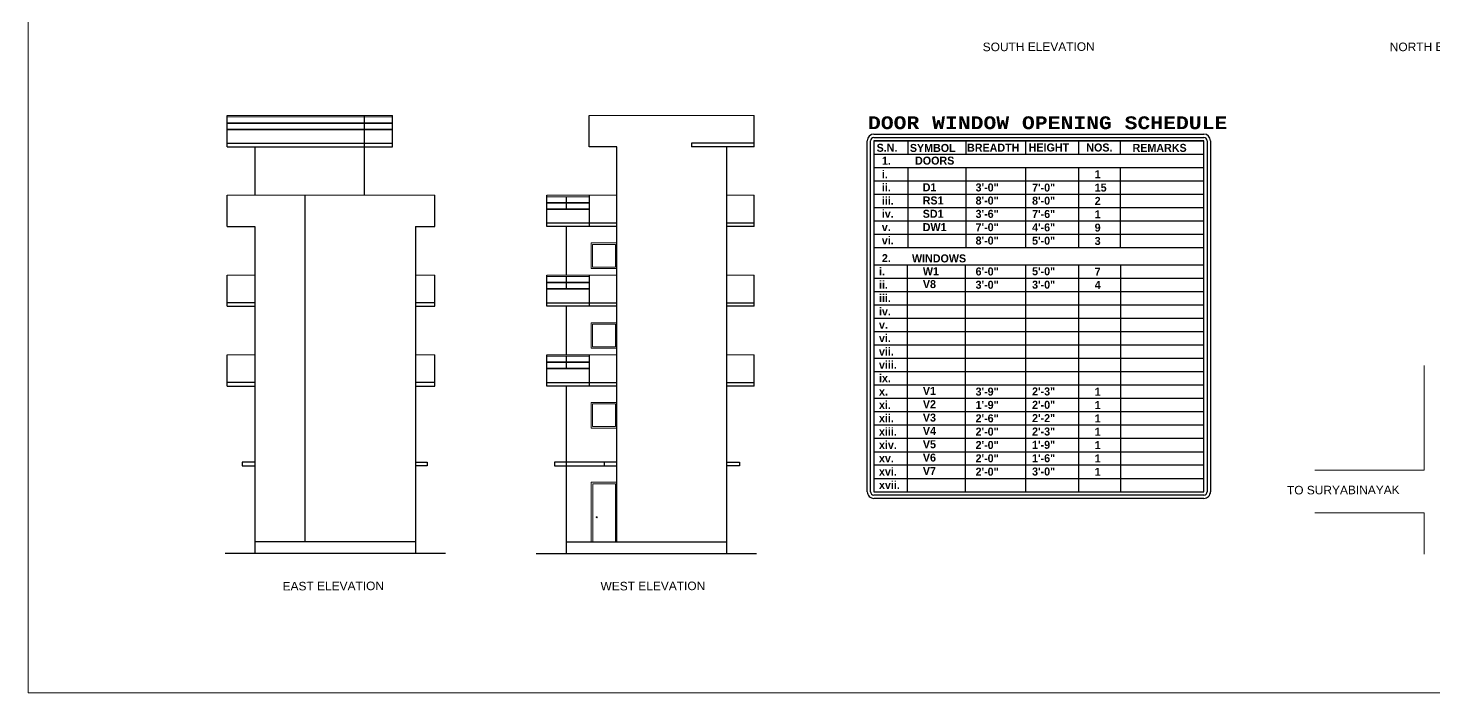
# Model space of a CAD drawing. Header units: inches. Extents: x 149946 to 166271, y -29520 to -26192.
# Drawn here: x 163186 to 165162, y -28348 to -27414 of the extents above; entities that cross this region are included whole.
import ezdxf

# ---------------------------------------------------------------- set-up
doc = ezdxf.new("R2010")
doc.units = ezdxf.units.IN
doc.header["$LTSCALE"] = 5
doc.header["$MEASUREMENT"] = 0
for name, color, linetype, lineweight in [('A-WALL', 7, 'Continuous', 9), ('boundary', 7, 'Continuous', 25), ('DOOR', 62, 'Continuous', 0), ('ele1', 21, 'Continuous', 20), ('Railing', 43, 'Continuous', 18), ('win', 5, 'Continuous', 18)]:
    doc.layers.add(name, color=color, linetype=linetype, lineweight=lineweight)
for name, color, linetype in [('column', 4, 'Continuous'), ('TEXT', 6, 'Continuous'), ('WALL', 7, 'Continuous')]:
    doc.layers.add(name, color=color, linetype=linetype)
doc.styles.add('ARIAL', font='cityb___.ttf')
doc.styles.add('COURIER', font='courbd.ttf')
doc.styles.add('DIMTEXT', font='arial.ttf', dxfattribs={"height": 8})

msp = doc.modelspace()

# ---------------------------------------------------------------- linework, layer by layer
for p, q in [((164370.3, -28065.2, -72.7), (164370.3, -27572.2, -72.7)), ((164375, -27567.5, -72.7), (164838.7, -27567.5, -72.7)), ((164838.7, -27572.2, -72.7), (164375, -27572.2, -72.7)), ((164375, -27572.2, -72.7), (164375, -28065.2, -72.7)), ((164375, -27572.2, -72.7), (164838.7, -27572.2, -72.7)), ((164375, -27572.2, -72.7), (164375, -28065.2, -72.7)), ((164422.7, -27572.2, -72.7), (164422.7, -27591.1, -72.7)), ((164504.3, -27572.2, -72.7), (164504.3, -27590.9, -72.7)), ((164587.9, -27572.2, -72.7), (164587.9, -27590.9, -72.7)), ((164663, -27590.9, -72.7), (164663, -27572.2, -72.7)), ((164721.5, -27590.9, -72.7), (164721.5, -27572.2, -72.7)), ((164838.7, -28065.2, -72.7), (164838.7, -27572.2, -72.7)), ((164838.7, -27668.7, -72.7), (164838.7, -27572.2, -72.7)), ((164843.4, -27572.2, -72.7), (164843.4, -28065.2, -72.7)), ((164375, -27590.9, -72.7), (164838.7, -27590.9, -72.7)), ((164375, -27609.7, -72.7), (164838.7, -27609.7, -72.7)), ((164587.9, -27609.7, -72.7), (164587.9, -27722.2, -72.7)), ((164663, -27722.2, -72.7), (164663, -27609.7, -72.7)), ((164721.5, -27722.2, -72.7), (164721.5, -27609.7, -72.7)), ((164375, -27628.4, -72.7), (164838.7, -27628.4, -72.7)), ((164375, -27647.2, -72.7), (164838.7, -27647.2, -72.7)), ((164375, -27665.9, -72.7), (164838.7, -27665.9, -72.7)), ((164375, -27684.7, -72.7), (164838.7, -27684.7, -72.7)), ((164375, -27703.4, -72.7), (164838.7, -27703.4, -72.7)), ((164375, -27722.2, -72.7), (164838.7, -27722.2, -72.7)), ((164375, -27746.4, -72.7), (164838.7, -27746.4, -72.7)), ((164375, -27746.5, -72.7), (164838.7, -27746.5, -72.7)), ((164422.1, -28065.2, -72.7), (164422.1, -27746.5, -72.7)), ((164503.5, -28065.2, -72.7), (164503.5, -27746.5, -72.7)), ((164588.3, -28065.2, -72.7), (164588.3, -27746.5, -72.7)), ((164663, -28065.2, -72.7), (164663, -27746.5, -72.7)), ((164721.9, -28065.2, -72.7), (164721.9, -27746.4, -72.7)), ((164375, -27765.2, -72.7), (164838.7, -27765.2, -72.7)), ((164375, -27765.2, -72.7), (164838.7, -27765.2, -72.7)), ((164375, -27765.2, -72.7), (164838.7, -27765.2, -72.7)), ((164375, -27784, -72.7), (164838.7, -27784, -72.7)), ((164375, -27802.7, -72.7), (164838.7, -27802.7, -72.7)), ((164375, -27821.5, -72.7), (164838.7, -27821.5, -72.7)), ((164375, -27840.2, -72.7), (164838.7, -27840.2, -72.7)), ((164375, -27859, -72.7), (164838.7, -27859, -72.7)), ((164375, -27877.7, -72.7), (164838.7, -27877.7, -72.7)), ((164375, -27896.5, -72.7), (164838.7, -27896.5, -72.7)), ((164375, -27915.2, -72.7), (164838.7, -27915.2, -72.7)), ((164375, -27934, -72.7), (164838.7, -27934, -72.7)), ((164375, -27952.7, -72.7), (164838.7, -27952.7, -72.7)), ((164375, -27971.5, -72.7), (164838.7, -27971.5, -72.7)), ((164375, -27990.2, -72.7), (164838.7, -27990.2, -72.7)), ((164375, -28009, -72.7), (164838.7, -28009, -72.7)), ((164375, -28027.7, -72.7), (164838.7, -28027.7, -72.7)), ((164375, -28046.5, -72.7), (164838.7, -28046.5, -72.7)), ((164375, -28065.2, -72.7), (164838.7, -28065.2, -72.7)), ((164375, -28065.2, -72.7), (164838.7, -28065.2, -72.7)), ((164375, -28065.2, -72.7), (164838.7, -28065.2, -72.7)), ((164375, -28065.2, -72.7), (164838.7, -28065.2, -72.7)), ((164838.7, -28069.9, -72.7), (164375, -28069.9, -72.7))]:
    msp.add_line(p, q)
for centre, start, end in [((164375, -27572.2, -72.7), 90, 180), ((164838.7, -27572.2, -72.7), 0, 90), ((164375, -28065.2, -72.7), 180, 270), ((164838.7, -28065.2, -72.7), 270, 0)]:
    msp.add_arc(centre, 4.69, start, end)
at = {"layer": 'A-WALL', "ltscale": 5}
for p, q in [((165148.2, -28034.9, -72.7), (165148.2, -27887.9, -72.7)), ((165148.2, -28034.9, -72.7), (164994.9, -28034.9, -72.7)), ((164994.9, -28094.9, -72.7), (165148.2, -28094.9, -72.7)), ((165148.2, -28153.1, -72.7), (165148.2, -28094.9, -72.7))]:
    msp.add_line(p, q, dxfattribs=at)
msp.add_circle((163985.3, -28101.1, -72.7), 0.766, dxfattribs=at)
at = {"layer": 'boundary'}
for p, q in [((164375, -27562.8, -72.7), (164838.7, -27562.8, -72.7)), ((164365.6, -28065.2, -72.7), (164365.6, -27572.2, -72.7)), ((164848.1, -27572.2, -72.7), (164848.1, -28065.2, -72.7)), ((164838.7, -28074.6, -72.7), (164375, -28074.6, -72.7))]:
    msp.add_line(p, q, dxfattribs=at)
for centre, start, end in [((164375, -27572.2, -72.7), 90, 180), ((164838.7, -27572.2, -72.7), 0, 90), ((164375, -28065.2, -72.7), 179.9982, 270), ((164838.7, -28065.2, -72.7), 270, 0.0018)]:
    msp.add_arc(centre, 9.37, start, end, dxfattribs=at)
at = {"layer": 'DOOR', "lineweight": 13}
for p, q in [((163977.6, -28128.9, -72.7), (163977.6, -28051.8, -72.7)), ((163977.6, -28051.8, -72.7), (163977.6, -28135.8, -72.7)), ((163977.6, -28051.8, -72.7), (164013.6, -28051.8, -72.7)), ((163980.1, -28054.3, -72.7), (163980.1, -28135.8, -72.7)), ((163980.1, -28054.3, -72.7), (164011.6, -28054.3, -72.7)), ((164011.6, -28135.8, -72.7), (164011.6, -28054.3, -72.7)), ((164013.6, -28135.8, -72.7), (164013.6, -28051.8, -72.7))]:
    msp.add_line(p, q, dxfattribs=at)
at = {"layer": 'ele1', "elevation": -72.7}
msp.add_lwpolyline([(163186.2, -26192.5), (166271.1, -26192.5), (166271.1, -28347.8), (163186.2, -28347.8)], close=True, dxfattribs=at)
msp.add_lwpolyline([(163186.2, -26192.5), (166271.1, -26192.5), (166271.1, -28347.8), (163186.2, -28347.8)], close=True, dxfattribs=at)
at = {"layer": 'Railing', "color": 30}
for p, q in [((163465.9, -27536.8, -72.7), (163574.9, -27536.8, -72.7)), ((163465.9, -27538.8, -72.7), (163574.9, -27538.8, -72.7)), ((163574.9, -27536.8, -72.7), (163698.2, -27536.8, -72.7)), ((163574.9, -27538.8, -72.7), (163698.2, -27538.8, -72.7)), ((164097.9, -27536.8, -72.7), (163974.6, -27536.8, -72.7)), ((164206.9, -27536.8, -72.7), (164097.9, -27536.8, -72.7)), ((163465.9, -27546.8, -72.7), (163698.2, -27546.8, -72.7)), ((163465.9, -27547.8, -72.7), (163698.2, -27547.8, -72.7)), ((163465.9, -27555.8, -72.7), (163698.2, -27555.8, -72.7)), ((163465.9, -27556.8, -72.7), (163698.2, -27556.8, -72.7)), ((163465.9, -27648.8, -72.7), (163659.2, -27648.8, -72.7)), ((163659.2, -27648.8, -72.7), (163757.6, -27648.8, -72.7)), ((164013.6, -27648.8, -72.7), (163915.2, -27648.8, -72.7)), ((163975.1, -27650.8, -72.7), (163915.2, -27650.8, -72.7)), ((163975.1, -27658.8, -72.7), (163915.2, -27658.8, -72.7)), ((163975.1, -27659.8, -72.7), (163915.2, -27659.8, -72.7)), ((164206.9, -27648.8, -72.7), (164167.9, -27648.8, -72.7)), ((163975.1, -27667.8, -72.7), (163915.2, -27667.8, -72.7)), ((163975.1, -27668.8, -72.7), (163915.2, -27668.8, -72.7)), ((163465.9, -27760.8, -72.7), (163504.9, -27760.8, -72.7)), ((163730.6, -27760.8, -72.7), (163757.6, -27760.8, -72.7)), ((164013.6, -27760.8, -72.7), (163915.2, -27760.8, -72.7)), ((164206.9, -27760.8, -72.7), (164167.9, -27760.8, -72.7)), ((163975.1, -27762.8, -72.7), (163915.2, -27762.8, -72.7)), ((163975.1, -27770.8, -72.7), (163915.2, -27770.8, -72.7)), ((163975.1, -27771.8, -72.7), (163915.2, -27771.8, -72.7)), ((163975.1, -27779.8, -72.7), (163915.2, -27779.8, -72.7)), ((163975.1, -27780.8, -72.7), (163915.2, -27780.8, -72.7)), ((163465.9, -27872.8, -72.7), (163504.9, -27872.8, -72.7)), ((163730.6, -27872.8, -72.7), (163757.6, -27872.8, -72.7)), ((164013.6, -27872.8, -72.7), (163915.2, -27872.8, -72.7)), ((163975.1, -27874.8, -72.7), (163915.2, -27874.8, -72.7)), ((164206.9, -27872.8, -72.7), (164167.9, -27872.8, -72.7)), ((163975.1, -27882.8, -72.7), (163915.2, -27882.8, -72.7)), ((163975.1, -27883.8, -72.7), (163915.2, -27883.8, -72.7)), ((163975.1, -27891.8, -72.7), (163915.2, -27891.8, -72.7)), ((163975.1, -27892.8, -72.7), (163915.2, -27892.8, -72.7))]:
    msp.add_line(p, q, dxfattribs=at)
at = {"layer": 'TEXT'}
for p, q in [((164422.7, -27609.7, -72.7), (164422.7, -27722.2, -72.7)), ((164504.3, -27609.7, -72.7), (164504.3, -27722.2, -72.7)), ((164375, -27647.2, -72.7), (164416.7, -27647.2, -72.7))]:
    msp.add_line(p, q, dxfattribs=at)
at = {"layer": 'WALL', "color": 2, "linetype": 'ByBlock', "ltscale": 5}
for p, q in [((163465.9, -27575.8, -72.7), (163465.9, -27536.8, -72.7)), ((163659.2, -27580.8, -72.7), (163659.2, -27536.8, -72.7)), ((163698.2, -27580.8, -72.7), (163698.2, -27536.8, -72.7)), ((163974.6, -27580.8, -72.7), (163974.6, -27536.8, -72.7)), ((164206.9, -27575.8, -72.7), (164206.9, -27536.8, -72.7)), ((163465.9, -27575.8, -72.7), (163504.9, -27575.8, -72.7)), ((163465.9, -27580.8, -72.7), (163465.9, -27575.8, -72.7)), ((163465.9, -27580.8, -72.7), (163504.9, -27580.8, -72.7)), ((163504.9, -27575.8, -72.7), (163698.2, -27575.8, -72.7)), ((163504.9, -27580.8, -72.7), (163504.9, -27648.8, -72.7)), ((163504.9, -27580.8, -72.7), (163698.2, -27580.8, -72.7)), ((163659.2, -27648.8, -72.7), (163659.2, -27580.8, -72.7)), ((164013.6, -27580.8, -72.7), (163974.6, -27580.8, -72.7)), ((164013.6, -27648.8, -72.7), (164013.6, -27580.8, -72.7)), ((164206.9, -27575.8, -72.7), (164118.4, -27575.8, -72.7)), ((164118.4, -27575.8, -72.7), (164118.4, -27580.8, -72.7)), ((164206.9, -27580.8, -72.7), (164118.4, -27580.8, -72.7)), ((164167.9, -27580.8, -72.7), (164167.9, -27648.8, -72.7)), ((164206.9, -27580.8, -72.7), (164206.9, -27575.8, -72.7)), ((163465.9, -27687.8, -72.7), (163465.9, -27648.8, -72.7)), ((163574.9, -27648.8, -72.7), (163574.9, -28135.8, -72.7)), ((163757.6, -27687.8, -72.7), (163757.6, -27648.8, -72.7)), ((163915.2, -27687.8, -72.7), (163915.2, -27648.8, -72.7)), ((163942.3, -27650.8, -72.7), (163942.3, -27658.8, -72.7)), ((163942.3, -27650.8, -72.7), (163942.3, -27658.8, -72.7)), ((163942.3, -27659.8, -72.7), (163942.3, -27667.8, -72.7)), ((163942.3, -27659.8, -72.7), (163942.3, -27667.8, -72.7)), ((163975.1, -27692.8, -72.7), (163975.1, -27648.8, -72.7)), ((164013.6, -28135.8, -72.7), (164013.6, -27648.8, -72.7)), ((164167.9, -27648.8, -72.7), (164167.9, -28151.8, -72.7)), ((164206.9, -27687.8, -72.7), (164206.9, -27648.8, -72.7)), ((163465.9, -27692.8, -72.7), (163465.9, -27687.8, -72.7)), ((163465.9, -27692.8, -72.7), (163504.9, -27692.8, -72.7)), ((163504.9, -27692.8, -72.7), (163504.9, -28151.8, -72.7)), ((163730.6, -27692.8, -72.7), (163730.6, -28151.8, -72.7)), ((163730.6, -27692.8, -72.7), (163757.6, -27692.8, -72.7)), ((163757.6, -27692.8, -72.7), (163757.6, -27687.8, -72.7)), ((164013.6, -27687.8, -72.7), (163915.2, -27687.8, -72.7)), ((163915.2, -27692.8, -72.7), (163915.2, -27687.8, -72.7)), ((164013.6, -27692.8, -72.7), (163915.2, -27692.8, -72.7)), ((163942.3, -27692.8, -72.7), (163942.3, -27760.8, -72.7)), ((164206.9, -27687.8, -72.7), (164167.9, -27687.8, -72.7)), ((164206.9, -27692.8, -72.7), (164167.9, -27692.8, -72.7)), ((164206.9, -27692.8, -72.7), (164206.9, -27687.8, -72.7)), ((163465.9, -27799.8, -72.7), (163465.9, -27760.8, -72.7)), ((163757.6, -27799.8, -72.7), (163757.6, -27760.8, -72.7)), ((163915.2, -27799.8, -72.7), (163915.2, -27760.8, -72.7)), ((163975.1, -27804.8, -72.7), (163975.1, -27760.8, -72.7)), ((164206.9, -27799.8, -72.7), (164206.9, -27760.8, -72.7)), ((163942.3, -27762.8, -72.7), (163942.3, -27770.8, -72.7)), ((163942.3, -27762.8, -72.7), (163942.3, -27770.8, -72.7)), ((163942.3, -27771.8, -72.7), (163942.3, -27779.8, -72.7)), ((163942.3, -27771.8, -72.7), (163942.3, -27779.8, -72.7)), ((163504.9, -27799.8, -72.7), (163465.9, -27799.8, -72.7)), ((163465.9, -27804.8, -72.7), (163465.9, -27799.8, -72.7)), ((163757.6, -27799.8, -72.7), (163730.6, -27799.8, -72.7)), ((163757.6, -27804.8, -72.7), (163757.6, -27799.8, -72.7)), ((163915.2, -27799.8, -72.7), (164013.6, -27799.8, -72.7)), ((163915.2, -27804.8, -72.7), (163915.2, -27799.8, -72.7)), ((164167.9, -27799.8, -72.7), (164206.9, -27799.8, -72.7)), ((164206.9, -27804.8, -72.7), (164206.9, -27799.8, -72.7)), ((163465.9, -27804.8, -72.7), (163504.9, -27804.8, -72.7)), ((163730.6, -27804.8, -72.7), (163757.6, -27804.8, -72.7)), ((164013.6, -27804.8, -72.7), (163915.2, -27804.8, -72.7)), ((163942.3, -27804.8, -72.7), (163942.3, -27872.8, -72.7)), ((164206.9, -27804.8, -72.7), (164167.9, -27804.8, -72.7)), ((163465.9, -27911.8, -72.7), (163465.9, -27872.8, -72.7)), ((163757.6, -27911.8, -72.7), (163757.6, -27872.8, -72.7)), ((163915.2, -27911.8, -72.7), (163915.2, -27872.8, -72.7)), ((163942.3, -27874.8, -72.7), (163942.3, -27882.8, -72.7)), ((163975.1, -27916.8, -72.7), (163975.1, -27872.8, -72.7)), ((164206.9, -27911.8, -72.7), (164206.9, -27872.8, -72.7)), ((163942.3, -27883.8, -72.7), (163942.3, -27891.8, -72.7)), ((163504.9, -27911.8, -72.7), (163465.9, -27911.8, -72.7)), ((163465.9, -27916.8, -72.7), (163465.9, -27911.8, -72.7)), ((163465.9, -27916.8, -72.7), (163504.9, -27916.8, -72.7)), ((163757.6, -27911.8, -72.7), (163730.6, -27911.8, -72.7)), ((163730.6, -27916.8, -72.7), (163757.6, -27916.8, -72.7)), ((163757.6, -27916.8, -72.7), (163757.6, -27911.8, -72.7)), ((163915.2, -27911.8, -72.7), (164013.6, -27911.8, -72.7)), ((163915.2, -27916.8, -72.7), (163915.2, -27911.8, -72.7)), ((164013.6, -27916.8, -72.7), (163915.2, -27916.8, -72.7)), ((163942.3, -27916.8, -72.7), (163942.3, -28151.8, -72.7)), ((164167.9, -27911.8, -72.7), (164206.9, -27911.8, -72.7)), ((164206.9, -27916.8, -72.7), (164167.9, -27916.8, -72.7)), ((164206.9, -27916.8, -72.7), (164206.9, -27911.8, -72.7)), ((163486.9, -28023.8, -72.7), (163486.9, -28028.8, -72.7)), ((163504.9, -28023.8, -72.7), (163486.9, -28023.8, -72.7)), ((163486.9, -28028.8, -72.7), (163504.9, -28028.8, -72.7)), ((163730.6, -28023.8, -72.7), (163747, -28023.8, -72.7)), ((163747, -28028.8, -72.7), (163730.6, -28028.8, -72.7)), ((163747, -28023.8, -72.7), (163747, -28028.8, -72.7)), ((163925.9, -28023.8, -72.7), (163925.9, -28028.8, -72.7)), ((164013.6, -28023.8, -72.7), (163925.9, -28023.8, -72.7)), ((163925.9, -28028.8, -72.7), (164013.6, -28028.8, -72.7)), ((163995.6, -28023.8, -72.7), (163995.6, -28028.8, -72.7)), ((164167.9, -28023.8, -72.7), (164185.9, -28023.8, -72.7)), ((164185.9, -28028.8, -72.7), (164167.9, -28028.8, -72.7)), ((164185.9, -28023.8, -72.7), (164185.9, -28028.8, -72.7)), ((163730.6, -28135.8, -72.7), (163504.9, -28135.8, -72.7)), ((163942.3, -28135.8, -72.7), (164167.9, -28135.8, -72.7)), ((163772.6, -28151.8, -72.7), (163462.9, -28151.8, -72.7)), ((163900.3, -28151.8, -72.7), (164209.9, -28151.8, -72.7))]:
    msp.add_line(p, q, dxfattribs=at)
at = {"layer": 'win'}
for p, q in [((164013.6, -27715.8, -72.7), (163977.6, -27715.8, -72.7)), ((163977.6, -27751.8, -72.7), (163977.6, -27715.8, -72.7)), ((164011.6, -27717.8, -72.7), (163979.6, -27717.8, -72.7)), ((163979.6, -27749.8, -72.7), (163979.6, -27717.8, -72.7)), ((164011.6, -27717.8, -72.7), (164011.6, -27749.8, -72.7)), ((164013.6, -27715.8, -72.7), (164013.6, -27751.8, -72.7)), ((164013.6, -27751.8, -72.7), (163977.6, -27751.8, -72.7)), ((164011.6, -27749.8, -72.7), (163979.6, -27749.8, -72.7)), ((164013.6, -27827.8, -72.7), (163977.6, -27827.8, -72.7)), ((163977.6, -27863.8, -72.7), (163977.6, -27827.8, -72.7)), ((164011.6, -27829.8, -72.7), (163979.6, -27829.8, -72.7)), ((163979.6, -27861.8, -72.7), (163979.6, -27829.8, -72.7)), ((164011.6, -27829.8, -72.7), (164011.6, -27861.8, -72.7)), ((164013.6, -27827.8, -72.7), (164013.6, -27863.8, -72.7)), ((164013.6, -27863.8, -72.7), (163977.6, -27863.8, -72.7)), ((164011.6, -27861.8, -72.7), (163979.6, -27861.8, -72.7)), ((164013.6, -27939.8, -72.7), (163977.6, -27939.8, -72.7)), ((163977.6, -27975.8, -72.7), (163977.6, -27939.8, -72.7)), ((164011.6, -27941.8, -72.7), (163979.6, -27941.8, -72.7)), ((163979.6, -27973.8, -72.7), (163979.6, -27941.8, -72.7)), ((164011.6, -27941.8, -72.7), (164011.6, -27973.8, -72.7)), ((164013.6, -27939.8, -72.7), (164013.6, -27975.8, -72.7)), ((164013.6, -27975.8, -72.7), (163977.6, -27975.8, -72.7)), ((164011.6, -27973.8, -72.7), (163979.6, -27973.8, -72.7))]:
    msp.add_line(p, q, dxfattribs=at)

# ---------------------------------------------------------------- texts
at = {"style": 'COURIER'}
msp.add_text('DOOR WINDOW OPENING SCHEDULE', height=18, dxfattribs=at).set_placement((164366.6, -27555.9, -72.7))
at = {"layer": 'column', "color": 0, "char_height": 12, "width": 216.272, "attachment_point": 2, "rotation": 0.2057, "style": 'DIMTEXT'}
for s, insert in [('SOUTH ELEVATION', (164606.6, -27434.1, -72.7)), ('NORTH ELEVATION', (165179.2, -27434.1, -72.7)), ('TO SURYABINAYAK', (165034.7, -28056.8, -72.7)), ('EAST ELEVATION', (163615.1, -28191.7, -72.7)), ('WEST ELEVATION', (164064.3, -28191.7, -72.7))]:
    msp.add_mtext(s, dxfattribs=dict(at, insert=insert))
at = {"layer": 'TEXT', "style": 'ARIAL'}
for s, height, p in [('S.N.', 11.25, (164378.8, -27587.7, -72.7)), ('SYMBOL', 11.25, (164425.5, -27587.9, -72.7)), ('BREADTH', 11.25, (164505.9, -27587.5, -72.7)), ('HEIGHT', 11.25, (164592.5, -27587.3, -72.7)), ('NOS.', 11.25, (164673.5, -27587.3, -72.7)), ('REMARKS', 11.25, (164738.5, -27587.8, -72.7)), ('1.', 11.25, (164386.2, -27605.9, -72.7)), ('DOORS', 11.25, (164432.8, -27605.7, -72.7)), ('i.', 11.25, (164386.2, -27624.9, -72.7)), ('1', 11.2, (164685.3, -27624.8, -72.7)), ('ii.', 11.25, (164386.1, -27643.4, -72.7)), ('D1', 11.25, (164443.6, -27643.2, -72.7)), ('3\'-0"', 11.25, (164517.9, -27643.4, -72.7)), ('7\'-0"', 11.25, (164597.3, -27643.6, -72.7)), ('15', 11.25, (164685.3, -27643.6, -72.7)), ('iii.', 11.25, (164386.1, -27662.2, -72.7)), ('RS1', 11.25, (164443.6, -27661.7, -72.7)), ('8\'-0"', 11.25, (164517.9, -27661.8, -72.7)), ('8\'-0"', 11.25, (164597.3, -27662, -72.7)), ('2', 11.2, (164685.3, -27662.3, -72.7)), ('iv.', 11.25, (164386.1, -27680.3, -72.7)), ('SD1', 11.25, (164443.6, -27680.4, -72.7)), ('3\'-6"', 11.25, (164517.9, -27680.5, -72.7)), ('7\'-6"', 11.25, (164597.3, -27680.7, -72.7)), ('1', 11.2, (164685.3, -27681.1, -72.7)), ('v.', 11.25, (164386.1, -27699.1, -72.7)), ('DW1', 11.25, (164443.6, -27699.2, -72.7)), ('7\'-0"', 11.25, (164517.9, -27699.3, -72.7)), ('4\'-6"', 11.25, (164597.3, -27699.5, -72.7)), ('9', 11.2, (164685.3, -27699.8, -72.7)), ('vi.', 11.25, (164386.1, -27717.8, -72.7)), ('8\'-0"', 11.25, (164517.9, -27718, -72.7)), ('5\'-0"', 11.25, (164597.3, -27718.2, -72.7)), ('3', 11.2, (164685.3, -27718.6, -72.7)), ('2.', 11.25, (164386.2, -27742.7, -72.7)), ('WINDOWS', 11.25, (164428.5, -27743.1, -72.7)), ('i.', 11.25, (164382.1, -27761.4, -72.7)), ('W1', 11.25, (164443.8, -27761.1, -72.7)), ('6\'-0"', 11.25, (164517.9, -27761.4, -72.7)), ('5\'-0"', 11.25, (164597.3, -27761.2, -72.7)), ('7', 11.2, (164685.3, -27761.6, -72.7)), ('ii.', 11.25, (164382.1, -27780.1, -72.7)), ('V8', 11.25, (164443.8, -27779.2, -72.7)), ('3\'-0"', 11.25, (164517.9, -27780.1, -72.7)), ('3\'-0"', 11.25, (164597.3, -27780, -72.7)), ('4', 11.2, (164685.3, -27780.3, -72.7)), ('iii.', 11.25, (164382.1, -27798.9, -72.7)), ('iv.', 11.25, (164382.1, -27817.6, -72.7)), ('v.', 11.25, (164382.1, -27836.4, -72.7)), ('vi.', 11.25, (164382.1, -27855.1, -72.7)), ('vii.', 11.25, (164382.1, -27873.9, -72.7)), ('viii.', 11.25, (164382.1, -27892.6, -72.7)), ('ix.', 11.25, (164382.1, -27911.4, -72.7)), ('V1', 11.25, (164443.8, -27929.2, -72.7)), ('3\'-9"', 11.25, (164517.9, -27930.2, -72.7)), ('2\'-3"', 11.25, (164597.3, -27930, -72.7)), ('1', 11.2, (164685.3, -27930.4, -72.7)), ('x.', 11.25, (164382.1, -27930.1, -72.7)), ('xi.', 11.25, (164382.1, -27948.9, -72.7)), ('V2', 11.25, (164443.8, -27947.9, -72.7)), ('1\'-9"', 11.25, (164517.9, -27948.9, -72.7)), ('2\'-0"', 11.25, (164597.3, -27948.8, -72.7)), ('1', 11.2, (164685.3, -27949.1, -72.7)), ('xii.', 11.25, (164382.1, -27967.6, -72.7)), ('V3', 11.25, (164443.8, -27966.7, -72.7)), ('2\'-6"', 11.25, (164517.9, -27967.7, -72.7)), ('2\'-2"', 11.25, (164597.3, -27967.5, -72.7)), ('1', 11.2, (164685.3, -27967.9, -72.7)), ('xiii.', 11.25, (164382.1, -27986.4, -72.7)), ('V4', 11.25, (164443.8, -27985.4, -72.7)), ('2\'-0"', 11.25, (164517.9, -27986.4, -72.7)), ('2\'-3"', 11.25, (164597.3, -27986.3, -72.7)), ('1', 11.2, (164685.3, -27986.6, -72.7)), ('xiv.', 11.25, (164382.1, -28005.1, -72.7)), ('V5', 11.25, (164443.8, -28004.2, -72.7)), ('2\'-0"', 11.25, (164517.9, -28005.2, -72.7)), ('1\'-9"', 11.25, (164597.3, -28005, -72.7)), ('1', 11.2, (164685.3, -28005.4, -72.7)), ('xv.', 11.25, (164382.1, -28023.9, -72.7)), ('V6', 11.25, (164443.8, -28022.9, -72.7)), ('2\'-0"', 11.25, (164517.9, -28023.9, -72.7)), ('1\'-6"', 11.25, (164597.3, -28023.8, -72.7)), ('1', 11.2, (164685.3, -28024.1, -72.7)), ('xvi.', 11.25, (164382.1, -28042.6, -72.7)), ('V7', 11.25, (164443.8, -28041.7, -72.7)), ('2\'-0"', 11.25, (164517.9, -28042.7, -72.7)), ('3\'-0"', 11.25, (164597.3, -28042.5, -72.7)), ('1', 11.2, (164685.3, -28042.9, -72.7)), ('xvii.', 11.25, (164382.1, -28061.4, -72.7))]:
    msp.add_text(s, height=height, dxfattribs=at).set_placement(p)

doc.saveas('drawing.dxf')
